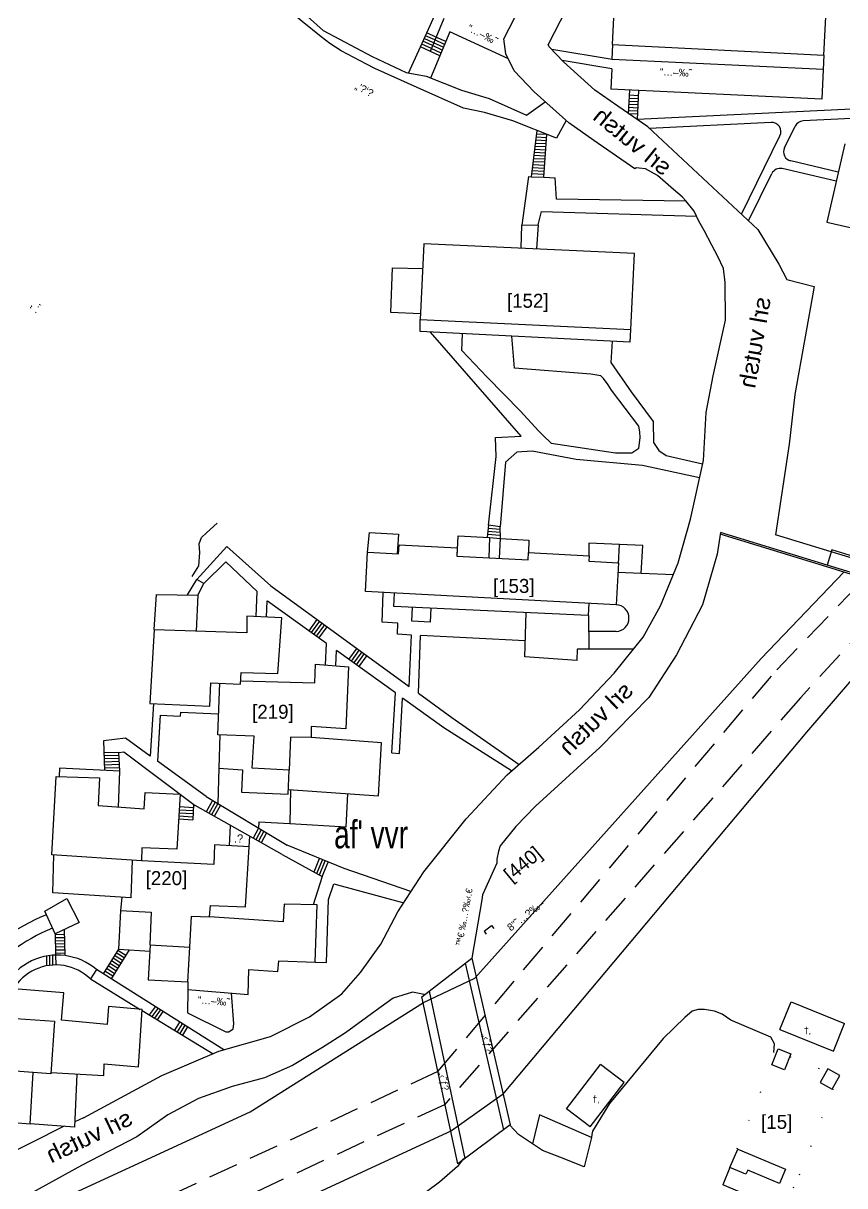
# Model space of a CAD drawing. Header units: millimetres. Extents: x 206768 to 208678, y 737854 to 739416.
# Drawn here: x 207332.8 to 207420.9, y 738369.9 to 738494.7 of the extents above; entities that cross this region are included whole.
import ezdxf
from ezdxf.enums import TextEntityAlignment as Align

# ---------------------------------------------------------------- set-up
doc = ezdxf.new("R2010")
doc.units = ezdxf.units.MM
doc.header["$LTSCALE"] = 0.5
doc.linetypes.add('DOT', pattern=[6.35, 0, -6.35])
doc.linetypes.add('HIDDEN', pattern=[9.524999999999999, 6.35, -3.175])
doc.layers.get('0').update_dxf_attribs({"color": 2})
for name, color, linetype in [('1BATIM', 6, 'Continuous'), ('1GADA', 14, 'Continuous'), ('1MADREGOT', 60, 'Continuous'), ('1nahal', 40, 'HIDDEN'), ('A-BETON', 213, 'DOT'), ('F-KIR-TOMECH', 140, 'Continuous'), ('F-MADREGOT', 61, 'Continuous'), ('H-HOUSE', 6, 'Continuous'), ('H-MIKLAT', 6, 'Continuous'), ('H-SCHACHA', 6, 'Continuous'), ('MISPAR', 1, 'Continuous'), ('R-GESHER', 1, 'Continuous'), ('TEXT', 7, 'Continuous'), ('TR_ANOT_L', 7, 'Continuous')]:
    doc.layers.add(name, color=color, linetype=linetype)
for name, color, linetype, lineweight in [('1COVER', 7, 'Continuous', 25), ('1KAV-ASFLT', 7, 'Continuous', 25), ('1PRAT', 12, 'Continuous', 25), ('A-NOTE', 82, 'Continuous', 9), ('R-E-SAFA', 7, 'Continuous', 25), ('R-MER', 7, 'Continuous', 25), ('rehovot', 7, 'Continuous', 40)]:
    doc.layers.add(name, color=color, linetype=linetype, lineweight=lineweight)
doc.styles.add('NR1', font='narkism$.shx')
doc.styles.add('REHOV-BIG', font='gil1.shx', dxfattribs={"height": 1.8})
doc.styles.add('TRHEBTXT', font='hebtxt')

# ---------------------------------------------------------------- blocks, each defined once
blk = doc.blocks.new('TR_LOT')
at = {"flags": 8}
blk.add_attdef('LOT', text='', height=3, dxfattribs=at).set_placement((0, 0), align=Align.MIDDLE_CENTER)
blk = doc.blocks.new('ANOT0')
at = {"style": 'TRHEBTXT', "flags": 8}
blk.add_attdef('TEXT', text='', height=1.6, dxfattribs=at).set_placement((0, -1.155555555555556), align=Align.TOP_CENTER)
blk = doc.blocks.new('ANOT200')
at = {"style": 'TRHEBTXT', "flags": 8}
blk.add_attdef('TEXT', text='', height=1.8, dxfattribs=at).set_placement((0, 0), align=Align.MIDDLE_CENTER)

msp = doc.modelspace()

# ---------------------------------------------------------------- linework, layer by layer
at = {"layer": '1BATIM'}
for p, q in [((207399.2581788781, 738438.6093515033), (207396.76, 738438.71)), ((207399.0989701142, 738435.6133320375), (207399.2581788781, 738438.6093515033)), ((207399.0989701142, 738435.6133320375), (207396.5962860862, 738435.7141620411))]:
    msp.add_line(p, q, dxfattribs=at)
at = {"layer": '1COVER'}
for p, q in [((207378.5451305872, 738493.7676242657), (207376.4802404654, 738488.7978467814)), ((207384.8282744206, 738490.8677117273), (207378.5451305872, 738493.7676242657)), ((207374.1082664942, 738489.3323932729), (207375.39, 738492.14)), ((207395.9689866024, 738490.7872895938), (207389.4826101371, 738491.8664251653)), ((207395.9211720079, 738489.7814995339), (207390.6035318374, 738490.6661929672)), ((207395.9211720079, 738489.7814995339), (207395.8170323288, 738487.5908994583)), ((207418.63, 738489.71), (207418.4780457263, 738486.5136098644)), ((207418.4780457263, 738486.5136098644), (207395.8170323288, 738487.5908994583)), ((207421.6778846236, 738485.445223615), (207398.6652940093, 738484.3277832017)), ((207421.6511546345, 738484.4427474309), (207416.4582599272, 738484.1905919693)), ((207413.0348439879, 738484.0243584762), (207399.9656906911, 738483.3897493484)), ((207414.4655370817, 738481.3023899493), (207415.6090490871, 738483.632352635)), ((207409.8567671794, 738474.1815073291), (207413.9810561065, 738482.5849515075)), ((207420.2426659766, 738478.703090265), (207415.1372270515, 738479.8876838209)), ((207410.6213636622, 738473.4696950741), (207413.1085893929, 738478.5375414246)), ((207420.0166339215, 738477.7289704008), (207414.2323223817, 738479.0710799186)), ((207379.82, 738459.54), (207379.9103605457, 738461.3413868533)), ((207419.4925601727, 738437.935429527), (207413.5114505992, 738439.7675587133)), ((207419.5511431944, 738438.1266572174), (207419.0531875094, 738436.5012218487)), ((207434.8494994233, 738433.4404757309), (207419.5511431944, 738438.1266572174)), ((207350.4107344667, 738433.2950093361), (207351.38, 738434.96)), ((207351.5193612032, 738433.2742976614), (207352.15, 738434.53)), ((207402.5483696528, 738435.474360052), (207399.0989701142, 738435.6133320375)), ((207357.7590858399, 738430.9772509119), (207357.8747479954, 738433.6803827604)), ((207359.35, 738434.28), (207374.1977858915, 738423.4746632781)), ((207371.270700045, 738430.3614915339), (207371.3980197087, 738433.5444831231)), ((207358.8580802638, 738430.9302269149), (207358.9331033994, 738432.6835871785)), ((207365.3146083103, 738428.0895125761), (207358.99, 738432.63)), ((207374.4779701259, 738430.4792691361), (207374.5379232582, 738431.9780974446)), ((207376.4758933842, 738430.3873665809), (207376.5358465165, 738431.8861948894)), ((207372.9685091575, 738430.2727329344), (207371.270700045, 738430.3614915339)), ((207372.9205439114, 738429.0736017824), (207372.9685091575, 738430.2727329344)), ((207376.4758933842, 738430.3873665809), (207374.4779701259, 738430.4792691361)), ((207374.4186107753, 738428.9952853709), (207372.9205439114, 738429.0736017824)), ((207374.1977858915, 738423.474663278), (207374.4186107753, 738428.995285371)), ((207375.1702767288, 738422.7669422055), (207375.4173220179, 738428.9430744299)), ((207386.6437597045, 738428.3561751837), (207375.4173220179, 738428.9430744299)), ((207396.4130390913, 738429.3675534688), (207393.4390631625, 738429.3700180027)), ((207365.216114923, 738425.7876307649), (207365.3146083103, 738428.0895125761)), ((207366.3151093468, 738425.7406067679), (207366.3828020347, 738427.3226476676)), ((207372.7063842232, 738422.7828969047), (207366.3828020347, 738427.3226476676)), ((207398.2607377454, 738427.4660216286), (207393.46, 738427.47)), ((207372.3401140391, 738416.3310793398), (207372.7063842233, 738422.7828969047)), ((207373.13882801, 738416.2857362857), (207373.4762941085, 738422.2301723752)), ((207377.92, 738419.04), (207373.4762941085, 738422.2301723752)), ((207375.1702767288, 738422.7669422055), (207378.78, 738420.14)), ((207346.7397192892, 738421.6232675648), (207346.3987898188, 738415.9908286066)), ((207347.4666424341, 738420.3917873047), (207347.1666562645, 738415.435765795)), ((207347.4666424341, 738420.3917873047), (207349.6151336134, 738420.3018504647)), ((207349.6393054246, 738420.7011889279), (207349.6151336134, 738420.3018504647)), ((207349.6393054246, 738420.7011889279), (207353.7397051376, 738420.5295442884)), ((207372.3401140391, 738416.3310793398), (207373.13882801, 738416.2857362857)), ((207353.7685782509, 738414.7157553068), (207353.6595613531, 738410.8953446562)), ((207352.39, 738411.66), (207361.09, 738406.42)), ((207360.55, 738405.43), (207351.22, 738410.68)), ((207354.8926839764, 738406.378060074), (207355.0232121397, 738408.5399288603)), ((207358.0600325196, 738408.9563077914), (207358.0312351244, 738408.2622905686)), ((207358.0600325196, 738408.9563077914), (207361.37, 738408.7600000001)), ((207357.0200790305, 738406.2706722284), (207357.0869757471, 738407.3786470878)), ((207365.3094277346, 738393.832944509), (207365.5188331332, 738400.611066622)), ((207364.11, 738393.87), (207365.3094277346, 738393.832944509)), ((207350.4135250614, 738390.914571457), (207350.3948838788, 738388.4230248512)), ((207355.37, 738387.27), (207355.1275996268, 738390.5424050394)), ((207350.3948838788, 738388.4230248511), (207354.5, 738386.4)), ((207355.28, 738386.71), (207355.37, 738387.27)), ((207354.5, 738386.4), (207354.84, 738386.41)), ((207354.84, 738386.41), (207355.28, 738386.71)), ((207339.23, 738377.16), (207338.290027665, 738376.7496364575)), ((207337.1607398705, 738376.2566235013), (207328.66, 738371.97)), ((207408.6152776925, 738371.8237363243), (207407.8370033036, 738369.9813767027))]:
    msp.add_line(p, q, dxfattribs=at)
for centre, radius, start, end in [((207413.0833446272, 738483.0255353247), 1, 333.8588630986645, 92.7799725534227), ((207416.5067605664, 738483.1917688178), 1, 92.77997255175711, 153.8588630986646), ((207415.363248561, 738480.8618061321), 1, 153.8588630986646, 256.9370461431369), ((207414.0063008722, 738478.0969576074), 1, 76.93704614313688, 153.8588630986646), ((207396.3344482262, 738430.8095115183), 1.444098175587224, 273.1196982969667, 86.78533970226604), ((207342.8578155272, 738380.1170497116), 20.33136667468674, 111.9806881702937, 172.3624684768086), ((207342.8361716834, 738380.1328982008), 18.70862883209623, 111.7174495782153, 172.2484555254196), ((207336.4259802506, 738388.161966017), 6.46999538724601, 49.4756105343149, 181.5042517478648), ((207336.2713062079, 738388.2576669701), 5.318673967422339, 45.78948197092731, 183.6708221707214)]:
    msp.add_arc(centre, radius, start, end, dxfattribs=at)
at = {"layer": '1GADA'}
for points in [[(207330.9138977012, 738365.7058988977), (207357.1355772717, 738377.8021795058), (207375.7380884102, 738389.5360782328), (207381.2387263584, 738392.1657516275), (207411.9543984286, 738426.4650070118), (207420.8494753772, 738435.7418114402)], [(207429.3547938912, 738433.136468385), (207416.8210462397, 738418.56953115), (207384.1571974728, 738379.6461539362), (207378.7231708328, 738375.7825992934), (207335.5061489607, 738355.7510586511), (207344.3223084905, 738359.8180269501)]]:
    msp.add_lwpolyline(points, dxfattribs=at)
at = {"layer": '1KAV-ASFLT'}
for p, q in [((207384.36, 738493.01), (207387.3754413224, 738498.885326266)), ((207414.71, 738467.18), (207417.65, 738466.4)), ((207417.65, 738466.4), (207415.57, 738454.81)), ((207415.57, 738454.81), (207414.96, 738449.5)), ((207414.96, 738449.5), (207413.5114505992, 738439.7675587134)), ((207418.9946102409, 738436.3099923959), (207407.5793571513, 738439.8067045192)), ((207419.0531875094, 738436.5012218487), (207407.6101458419, 738440.0064461492)), ((207434.7909221548, 738433.2492462782), (207419.4925601727, 738437.935429527)), ((207434.2929607167, 738431.6238126716), (207418.9946044877, 738436.3099941582)), ((207434.3515437384, 738431.8150403621), (207419.0531875094, 738436.5012218487)), ((207404.55, 738388.6), (207403.78, 738387.95)), ((207405.2, 738388.78), (207404.55, 738388.6)), ((207405.89, 738388.79), (207405.2, 738388.78)), ((207406.96, 738388.62), (207405.89, 738388.79)), ((207407.77, 738388.29), (207406.96, 738388.62)), ((207408.7, 738387.64), (207407.77, 738388.29)), ((207403.78, 738387.95), (207401.45, 738385.68)), ((207413.01, 738385.81), (207408.7, 738387.64)), ((207413.38, 738385.12), (207413.01, 738385.81)), ((207401.45, 738385.68), (207395.68, 738378.69)), ((207413.34, 738384.19), (207413.38, 738385.12)), ((207395.68, 738378.69), (207393.86, 738375.73)), ((207385.91, 738375.38), (207385, 738376.39)), ((207388.48, 738373.67), (207385.91, 738375.38)), ((207393.76, 738375.04), (207392.97, 738371.89)), ((207393.79, 738375.37), (207393.76, 738375.04)), ((207393.86, 738375.73), (207393.79, 738375.37)), ((207390.34, 738372.94), (207388.48, 738373.67)), ((207392.97, 738371.89), (207390.34, 738372.94)), ((207413.9066570613, 738367.4173517353), (207407.8370033036, 738369.9813767027))]:
    msp.add_line(p, q, dxfattribs=at)
for points in [[(207393.923732996, 738506.4865943284), (207392.81, 738503.26), (207391.6873225079, 738497.4314326866), (207389.097713616, 738492.3858040324)], [(207339.23, 738377.16), (207347.63, 738381.72), (207353.75, 738384.31), (207359.31, 738385.9), (207363.48, 738388.01), (207366.97, 738390.49), (207368.97, 738392.75), (207371.14, 738395.81), (207372.98, 738399.27), (207375.76, 738403.59), (207380.29, 738409.28), (207384.72, 738414), (207388.09, 738416.95), (207392.45, 738420.96), (207396.18, 738424.9), (207399.31, 738428.76), (207401.17, 738432.13), (207403.07, 738436.74), (207404.39, 738441.43), (207405.76, 738447.73), (207406.05, 738452.9), (207406.81, 738456.84), (207408.15, 738462.79), (207408.11, 738466.83), (207407.93, 738468.33), (207407.3, 738469.62), (207406.67, 738470.86), (207405.83, 738472.41), (207405.29, 738473.42), (207404.76, 738474.5), (207403.87, 738475.61), (207403.47, 738476.05), (207402.56, 738476.83), (207400.83, 738478.33), (207399.56, 738479.05), (207398.87, 738479.11), (207398.55, 738479.15), (207398.39, 738479.05), (207394, 738482.08), (207391.32, 738483.98), (207387.59, 738487.3), (207385.47, 738489.57), (207384.57, 738491.39), (207384.36, 738493.01)], [(207399.7974998914, 738483.5463290281), (207396.5794902722, 738485.7674153937), (207394.1258071625, 738487.5069668521), (207390.7370194698, 738490.5232604553), (207389.2104332843, 738492.1578598144), (207389.097713616, 738492.3858040324)], [(207399.7974998914, 738483.5463290281), (207411.62, 738472.54), (207413.86, 738468.82), (207414.71, 738467.18)], [(207407.6101458418, 738440.0064461492), (207407.25, 738437.67), (207405.66, 738432.24), (207402.86, 738426.88), (207399.92, 738422.28), (207394.65, 738416.91), (207387.76, 738410.63)], [(207387.74, 738410.61), (207385.64, 738408.45), (207383.95, 738406.37), (207383.79, 738405.78), (207383.59, 738404.92), (207383.6, 738404.52), (207382.06, 738401.11), (207381.99, 738400.56), (207380.91, 738394.29)], [(207380.03, 738372.81), (207379.38, 738371.95), (207377.45, 738370.26), (207374.5, 738368.09), (207372.25, 738366.92), (207368.37, 738365.63), (207363.55, 738364.6), (207350.19, 738360.53), (207344, 738358.56), (207338.85, 738356.35), (207334.49, 738353.7), (207329.68, 738348.5), (207328.15, 738346.47), (207327.45, 738345.16), (207326.39, 738341.85), (207325.38, 738337), (207324.6, 738325.83), (207324.22, 738323.24), (207328.93, 738321.98), (207337.31, 738319.41)]]:
    msp.add_lwpolyline(points, dxfattribs=at)
at = {"layer": '1MADREGOT'}
for p, q in [((207376.9368472768, 738492.8798800108), (207375.9431567943, 738493.3385063874)), ((207377.063559096, 738493.1848500136), (207376.0814459929, 738493.6381329843)), ((207378.103559096, 738492.7048500136), (207377.063559096, 738493.1848500136)), ((207377.47, 738491.1800000002), (207375.39, 738492.14)), ((207376.5682891986, 738491.9596265969), (207375.5282891986, 738492.4396265969)), ((207376.6834236384, 738492.2699400054), (207375.6665783972, 738492.7392531937)), ((207376.8101354576, 738492.5749100081), (207375.8048675957, 738493.0388797906)), ((207377.6082891985, 738491.4796265969), (207376.5567118192, 738491.9649700028)), ((207377.7234236384, 738491.7899400054), (207376.6834236384, 738492.2699400055)), ((207377.8501354576, 738492.0949100081), (207376.8101354576, 738492.5749100082)), ((207377.9768472767, 738492.3998800109), (207376.9368472768, 738492.8798800108)), ((207397.8147761635, 738487.4959280371), (207397.6959700052, 738484.9968154869)), ((207397.7899917119, 738486.9745818834), (207398.7888636293, 738486.9270961729)), ((207398.8136480808, 738487.4484423266), (207398.6652940093, 738484.3277832017)), ((207397.7273105741, 738485.6560709524), (207398.7261824915, 738485.608585242)), ((207397.7429808586, 738485.9856986852), (207398.7418527759, 738485.9382129747)), ((207397.758651143, 738486.3153264179), (207398.7575230604, 738486.2678407074)), ((207397.7743214275, 738486.6449541507), (207398.7731933448, 738486.5974684402)), ((207397.6959700052, 738484.9968154869), (207398.6948419226, 738484.9493297765)), ((207397.7116402897, 738485.3264432197), (207398.710512207, 738485.2789575092)), ((207387.7636879081, 738482.1425127605), (207388.9098889316, 738482.0919450683)), ((207387.8039952338, 738482.4710554905), (207388.9323796759, 738482.4212738242)), ((207387.8445824163, 738482.8018793173), (207388.955026575, 738482.752889134)), ((207387.6024586054, 738480.8283418404), (207388.8199259544, 738480.7746300456)), ((207387.6427659311, 738481.1568845705), (207388.8424166987, 738481.1039588015)), ((207387.6830732568, 738481.4854273006), (207388.864907443, 738481.433287557)), ((207387.7233805825, 738481.8139700305), (207388.8873981873, 738481.7626163128)), ((207387.4412293027, 738479.5141709201), (207388.7299629772, 738479.4573150228)), ((207387.4815366284, 738479.8427136503), (207388.7524537215, 738479.7866437784)), ((207387.521843954, 738480.1712563803), (207388.7749444658, 738480.1159725342)), ((207387.5621512797, 738480.4997991105), (207388.7974352101, 738480.44530129)), ((207387.3203073257, 738478.52854273), (207388.6624907443, 738478.469328756)), ((207387.3606146513, 738478.8570854601), (207388.6849814886, 738478.7986575115)), ((207387.400921977, 738479.18562819), (207388.7074722329, 738479.127986267)), ((207382.6087811029, 738439.8246178998), (207383.9619003952, 738439.7020837982)), ((207382.6428463887, 738440.152883382), (207383.9538007903, 738440.0341675965)), ((207382.6769116746, 738440.4811488645), (207383.9457011854, 738440.3662513947)), ((207363.4349748932, 738429.4494107935), (207364.3188539864, 738430.6639631825)), ((207363.7017984045, 738429.2552324893), (207364.5856774977, 738430.4697848783)), ((207363.9686219158, 738429.0610541851), (207364.852501009, 738430.2756065741)), ((207364.2354454271, 738428.866875881), (207365.1193245203, 738430.08142827)), ((207364.5022689384, 738428.6726975768), (207365.3861480316, 738429.8872499658)), ((207367.7182334434, 738426.3744248612), (207368.6021125365, 738427.5889772502)), ((207367.9850569547, 738426.180246557), (207368.8689360478, 738427.394798946)), ((207368.251880466, 738425.9860682528), (207369.1357595591, 738427.2006206418)), ((207368.5187039773, 738425.7918899487), (207369.4025830704, 738427.0064423376)), ((207368.7855274886, 738425.5977116445), (207369.6694065818, 738426.8122640335)), ((207343.04, 738416.4), (207341.4285504407, 738416.3521351616)), ((207343.0497976591, 738416.0701454778), (207341.4383480998, 738416.0222806394)), ((207343.0595953181, 738415.7402909555), (207341.4481457589, 738415.6924261171)), ((207343.0693929772, 738415.4104364333), (207341.4579434179, 738415.3625715949)), ((207343.0791906363, 738415.080581911), (207341.467741077, 738415.0327170726)), ((207343.0889882953, 738414.7507273888), (207341.477538736, 738414.7028625504)), ((207351.050064876, 738410.8082278089), (207350.9508802388, 738409.1618934202)), ((207353.0843708981, 738411.2190048802), (207352.4056554352, 738410.0128305432)), ((207353.3719661256, 738411.0571747682), (207352.6932506627, 738409.8510004312)), ((207353.6595613531, 738410.8953446562), (207352.9808458902, 738409.6891703192)), ((207353.9471565806, 738410.7335145442), (207353.2684411176, 738409.5273402072)), ((207349.4734401262, 738409.5815012295), (207350.9707253519, 738409.4912961698)), ((207349.4932852394, 738409.9109039792), (207350.9905704651, 738409.8206989195)), ((207349.5131303525, 738410.2403067289), (207351.0104155782, 738410.1501016691)), ((207349.5329754656, 738410.5697094785), (207351.0302606913, 738410.4795044188)), ((207349.4535950131, 738409.2520984799), (207350.9508802388, 738409.1618934202)), ((207358.0312351244, 738408.2622905686), (207357.4265028213, 738407.1875948756)), ((207358.3140442868, 738408.0919549352), (207357.7140980487, 738407.0257647636)), ((207358.5968534492, 738407.921619302), (207358.0016932762, 738406.8639346516)), ((207358.8796626116, 738407.7512836684), (207358.2892885037, 738406.7021045396)), ((207363.9853059687, 738403.5569213396), (207364.573546533, 738405.0003550138)), ((207364.2768706458, 738403.3979475598), (207364.8791440648, 738404.8758152667)), ((207364.5684353229, 738403.23897378), (207365.1847415965, 738404.7512755197)), ((207364.86, 738403.08), (207365.4903391283, 738404.6267357727)), ((207337.1675006366, 738397.3895676039), (207337.2463280226, 738394.5797436576)), ((207336.18, 738396.93), (207336.2445410391, 738394.629416838)), ((207337.1832827657, 738396.8270092517), (207336.183676053, 738396.7989660768)), ((207337.1925370134, 738396.4971390362), (207336.1929303005, 738396.4690958615)), ((207337.2017912612, 738396.167268821), (207336.2021845484, 738396.1392256463)), ((207337.2110455089, 738395.837398606), (207336.211438796, 738395.809355431)), ((207335.2549704643, 738394.5251080389), (207335.2593639619, 738393.4791864485)), ((207335.5847552282, 738394.5770405116), (207335.5891432896, 738393.5324130801)), ((207335.9146124595, 738394.6117213063), (207335.9190107424, 738393.5646605331)), ((207337.2202997566, 738395.5075283906), (207336.2206930437, 738395.479485216)), ((207337.2295540043, 738395.1776581755), (207336.2299472915, 738395.1496150007)), ((207337.238808252, 738394.8477879604), (207336.2392015391, 738394.8197447854)), ((207336.2445410391, 738394.629416838), (207336.2489647862, 738393.5762940141)), ((207342.9979649568, 738395.2524226393), (207341.3424753865, 738392.6301935455)), ((207344.1416392053, 738395.190743248), (207342.1880596547, 738392.0963515787)), ((207343.4212345977, 738394.0496512379), (207342.5756503296, 738394.5834932047)), ((207343.5974024467, 738394.3286940464), (207342.7518181785, 738394.8625360132)), ((207343.7735702958, 738394.607736855), (207342.9279860277, 738395.1415788217)), ((207342.7165632017, 738392.9334800042), (207341.8709789336, 738393.4673219708)), ((207342.8927310507, 738393.2125228124), (207342.0471467826, 738393.7463647794)), ((207343.0688988997, 738393.491565621), (207342.2233146316, 738394.0254075879)), ((207343.2450667488, 738393.7706084296), (207342.3994824806, 738394.3044503962)), ((207342.3642275037, 738392.3753943872), (207341.5186432356, 738392.9092363539)), ((207342.5403953527, 738392.6544371956), (207341.6948110847, 738393.1882791625)), ((207346.31, 738388.21), (207346.95, 738389.09)), ((207346.5926794523, 738388.0376235882), (207347.2296453755, 738388.9134517327)), ((207346.8753589046, 738387.8652471767), (207347.509290751, 738388.7369034655)), ((207347.1580383568, 738387.692870765), (207347.7889361266, 738388.5603551985)), ((207349.5384115629, 738387.4376585326), (207349.0066378382, 738386.5656047303)), ((207349.8201594753, 738387.265850169), (207349.2883857507, 738386.3937963666)), ((207350.1019073878, 738387.0940418054), (207349.5701336631, 738386.221988003)), ((207350.3836553003, 738386.9222334417), (207349.8518815756, 738386.0501796394))]:
    msp.add_line(p, q, dxfattribs=at)
at = {"layer": '1nahal'}
for p, q in [((207413.6472093502, 738425.2679309142), (207423.045190613, 738435.0692215271)), ((207426.8479766028, 738433.9043548553), (207416.1751634521, 738422.2556314506)), ((207377.2578180034, 738382.1249364876), (207413.6472093502, 738425.2679309142)), ((207416.1751634521, 738422.2556314506), (207377.963855848, 738378.5734845928)), ((207377.2578180034, 738382.1249364876), (207332.827151279, 738361.530858791)), ((207377.963855848, 738378.5734845928), (207334.307032331, 738358.3380912982))]:
    msp.add_line(p, q, dxfattribs=at)
at = {"layer": '1PRAT'}
for p, q in [((207382.2206677066, 738397.1925742901), (207383.0129612621, 738397.802714374)), ((207382.2206677066, 738397.1925742901), (207382.4647237402, 738396.875656868)), ((207383.0129612621, 738397.802714374), (207383.2570172957, 738397.4857969518)), ((207380.2123815544, 738393.752768599), (207384.3089681802, 738375.8776625657)), ((207380.1938297732, 738372.8114810075), (207376.3501853903, 738390.7785165996)), ((207413.9759859022, 738386.6512347134), (207415.171706732, 738389.6194415288)), ((207415.171706732, 738389.6194415288), (207420.9225852925, 738387.3026774521)), ((207419.726864463, 738384.3344706374), (207420.9225852925, 738387.3026774521)), ((207413.9759859022, 738386.6512347134), (207419.726864463, 738384.3344706374)), ((207391.0762377052, 738378.1294678961), (207394.7110204983, 738382.9031828068)), ((207397.2570017838, 738380.9646319839), (207394.7110204983, 738382.9031828068)), ((207393.6222189909, 738376.1909170732), (207397.2570017838, 738380.9646319839)), ((207388.18374264, 738377.4705150195), (207387.4092707167, 738374.3824307683)), ((207393.76, 738375.04), (207388.18374264, 738377.4705150195)), ((207393.6222189909, 738376.1909170732), (207391.0762377052, 738378.1294678961))]:
    msp.add_line(p, q, dxfattribs=at)
at = {"layer": 'A-BETON'}
for points in [[(207415.0564758361, 738383.7278975174), (207418.96, 738382.16)], [(207409.39, 738373.84), (207413.11, 738382.83)], [(207419.68, 738380.25), (207415.51, 738369.66), (207413.9426596993, 738370.1780192519)]]:
    msp.add_lwpolyline(points, dxfattribs=at)
at = {"layer": 'F-KIR-TOMECH'}
msp.add_lwpolyline([(207350.88, 738435.29), (207351.61, 738436.43), (207351.72, 738437.84), (207351.65, 738438.78), (207351.88, 738439.48), (207352.43, 738439.98), (207353.58, 738441.02)], dxfattribs=at)
at = {"layer": 'F-MADREGOT'}
for p, q in [((207375.39, 738492.14), (207376.9473667086, 738495.5513746949)), ((207377.8898763036, 738495.1736302446), (207376.43, 738491.66)), ((207387.8909042113, 738483.1794456466), (207387.28, 738478.2)), ((207388.64, 738478.14), (207388.955026575, 738482.752889134)), ((207387.28, 738478.2), (207388.64, 738478.14)), ((207382.71, 738440.8), (207382.5737925048, 738439.4874550456)), ((207383.94, 738440.6), (207382.71, 738440.8)), ((207382.8213005441, 738439.4740225031), (207383.97, 738439.37)), ((207383.97, 738439.37), (207383.94, 738440.6)), ((207340.63, 738393.08), (207339.98, 738392.07)), ((207339.98, 738392.07), (207345.3315797385, 738388.8066354201)), ((207354.2808643261, 738384.4618119206), (207340.63, 738393.08))]:
    msp.add_line(p, q, dxfattribs=at)
for points in [[(207386.2163421105, 738470.5210055024), (207386.27, 738473), (207388.04, 738473.05), (207387.8554125366, 738470.4440593407)], [(207357.8747479954, 738433.6803827604), (207354.52, 738436.84), (207352.15, 738434.53), (207351.38, 738434.96), (207354.61, 738438.51), (207359.35, 738434.28)], [(207358.99, 738432.63), (207358.9331033995, 738432.6835871786)], [(207346.3987898187, 738415.9908286069), (207343.73, 738417.92), (207341.39, 738417.65), (207341.4846134454, 738414.4646806722)], [(207343.15, 738414.38), (207343.04, 738416.4), (207343.56, 738416.46), (207351.22, 738410.68)], [(207352.39, 738411.66), (207347.1666562645, 738415.4357657951)], [(207345.51422619, 738388.695258595), (207353.1334716962, 738384.0490836101)]]:
    msp.add_lwpolyline(points, dxfattribs=at)
at = {"layer": 'H-HOUSE'}
for p, q in [((207396.3851526834, 738500.4471828659), (207395.9746069899, 738492.4081111939)), ((207418.6949391972, 738491.2480390292), (207419.1053242321, 738499.2871213197)), ((207395.9689866024, 738490.7872895938), (207396.03, 738492.41)), ((207395.9746069899, 738492.4081111939), (207418.6949391972, 738491.2480390292)), ((207418.63, 738489.71), (207395.9689866024, 738490.7872895938)), ((207418.6949391972, 738491.2480390292), (207418.63, 738489.71)), ((207420.9433653473, 738481.7228618446), (207418.9960713153, 738473.3306990698)), ((207418.9960713153, 738473.3306990698), (207425.3465393381, 738471.8570927926)), ((207375.765712813, 738471.0116102977), (207375.3831383208, 738462.8639222996)), ((207398.3517905337, 738469.9513068728), (207375.765712813, 738471.0116102977)), ((207397.9693790448, 738461.803612275), (207398.3517905337, 738469.9513068728)), ((207375.3516774091, 738461.5700579437), (207375.3831383208, 738462.8639222996)), ((207375.3831383208, 738462.8639222996), (207397.9693790448, 738461.803612275)), ((207397.88, 738460.44), (207375.3516774091, 738461.5700579437)), ((207397.95, 738461.78), (207397.88, 738460.44)), ((207369.7287233358, 738437.8740379461), (207369.9109077082, 738440.0171877805)), ((207369.9109077082, 738440.0171877805), (207373.0452025457, 738439.8355808561)), ((207373.0452025457, 738439.8355808561), (207372.9095194821, 738437.7076235412)), ((207379.3446835097, 738437.4763218095), (207379.4328696045, 738439.6579164997)), ((207379.4328696045, 738439.6579164997), (207382.8213005441, 738439.4740225031)), ((207382.8213005441, 738439.4740225031), (207382.725579152, 738437.2995741102)), ((207373.0572403334, 738437.6998950116), (207373.1078252538, 738438.6669456974)), ((207373.1078252538, 738438.6669456974), (207379.3535782064, 738438.3403026827)), ((207379.3535782064, 738438.3403026827), (207379.3085009417, 738437.4782133751)), ((207383.8843315148, 738437.2389964301), (207383.97, 738439.37)), ((207383.97, 738439.37), (207387.0376698381, 738439.1828562113)), ((207387.0376698381, 738439.1828562113), (207387.0039217357, 738437.8454184427)), ((207393.4845730615, 738438.8419628469), (207393.471978458, 738437.5074087217)), ((207396.76, 738438.71), (207393.4845730615, 738438.8419628469)), ((207396.65, 738436.64), (207396.76, 738438.71)), ((207369.4874459384, 738433.6590869054), (207369.7080645737, 738437.875118781)), ((207369.7080645737, 738437.875118781), (207373.0572403334, 738437.6998950116)), ((207379.3085009417, 738437.4782133751), (207386.9426704982, 738437.0791114657)), ((207386.9426704982, 738437.0791114657), (207386.9827818335, 738437.8465231785)), ((207386.9827818335, 738437.8465231785), (207393.4929059536, 738437.5063150862)), ((207393.4929059536, 738437.5063150862), (207393.4626721164, 738436.9276580501)), ((207393.4626721164, 738436.9276580501), (207396.6509661743, 738436.7611071267)), ((207396.6509661743, 738436.7611071267), (207396.415428883, 738432.2513373314)), ((207396.415428883, 738432.2513373314), (207369.4874459384, 738433.6590869054)), ((207372.54, 738432.07), (207372.5970608591, 738433.4965214771)), ((207393.41, 738431.11), (207372.54, 738432.07)), ((207393.4718591755, 738432.4052221957), (207393.41, 738431.11)), ((207356.76, 738431.02), (207356.7686379594, 738429.2352498128)), ((207360.5181155412, 738430.8591969877), (207356.76, 738431.02)), ((207360.1, 738424.85), (207360.5181155412, 738430.8591969877)), ((207346.82, 738429.57), (207346.34, 738421.64)), ((207356.7686379594, 738429.2352498128), (207346.82, 738429.57)), ((207364.0530201248, 738423.8523338491), (207364.12, 738425.88)), ((207364.12, 738425.88), (207367.68, 738425.58)), ((207356.1, 738423.72), (207356.1437193752, 738424.9880010773)), ((207356.1437193752, 738424.9880010773), (207360.1, 738424.85)), ((207367.68, 738425.5799999997), (207367.5386881231, 738422.2296947167)), ((207352.79, 738421.37), (207352.89, 738423.86)), ((207352.89, 738423.86), (207356.1, 738423.72)), ((207353.6437600808, 738418.2685568447), (207353.8792023413, 738423.8168572186)), ((207356.112863379, 738424.0930789476), (207364.0530201248, 738423.8523338491)), ((207367.5386881231, 738422.2296947167), (207367.4, 738418.94)), ((207367.5386881231, 738422.2296947167), (207367.5386881231, 738422.2296947167)), ((207346.34, 738421.64), (207352.79, 738421.37)), ((207357.5591711293, 738418.1253829487), (207353.6437600808, 738418.2685568447)), ((207363.6710278102, 738419.1753264974), (207363.65, 738417.99)), ((207367.4, 738418.94), (207363.6710278102, 738419.1753264974)), ((207357.32, 738414.7), (207357.5591711293, 738418.1253829487)), ((207361.46, 738418.02), (207361.29, 738414.5)), ((207363.65, 738417.99), (207361.46, 738418.02)), ((207371.2, 738417.42), (207363.65, 738417.99)), ((207370.8776030085, 738411.741004923), (207371.2, 738417.42)), ((207336.66, 738414.71), (207336.605632705, 738413.7910800477)), ((207343.15, 738414.38), (207336.66, 738414.71)), ((207361.29, 738414.5), (207357.32, 738414.7)), ((207335.82, 738405.4), (207336.31, 738413.8)), ((207336.31, 738413.8), (207340.95, 738413.66)), ((207340.95, 738413.66), (207340.81, 738410.68)), ((207342.9718204676, 738410.5315113215), (207343.15, 738414.38)), ((207345.76, 738410.34), (207345.86, 738412.08)), ((207345.86, 738412.08), (207349.6135586523, 738411.9072842802)), ((207361.2177857851, 738412.4218353704), (207370.8776030085, 738411.741004923)), ((207349.6135586523, 738411.9072842802), (207349.2586305155, 738406.0159445144)), ((207340.81, 738410.68), (207345.76, 738410.34)), ((207345.5027346052, 738406.1343100258), (207345.46, 738404.77)), ((207349.2586305155, 738406.0159445144), (207345.5027346052, 738406.1343100258)), ((207353.298018431, 738406.4585564997), (207353.2344729083, 738404.3587779945)), ((207357.0200790305, 738406.2706722284), (207353.298018431, 738406.4585564997)), ((207356.63, 738399.81), (207357.0200790305, 738406.2706722284)), ((207345.46, 738404.77), (207335.82, 738405.4)), ((207353.2344729083, 738404.3587779945), (207345.46, 738404.77)), ((207343.3492034707, 738400.8313593788), (207343.2, 738399.41)), ((207352.77, 738398.74), (207352.88, 738399.96)), ((207352.88, 738399.96), (207356.63, 738399.81)), ((207360.76, 738400.11), (207360.6589931019, 738398.2187966147)), ((207364.3, 738400.02), (207360.76, 738400.11)), ((207364.11, 738393.87), (207364.3, 738400.02)), ((207343.2, 738399.41), (207346.4892031958, 738399.2255648869)), ((207346.4892031958, 738399.2255648869), (207346.3592829295, 738395.7464727812)), ((207350.6545287573, 738395.468614926), (207350.84, 738398.83)), ((207350.84, 738398.83), (207352.77, 738398.74)), ((207360.6589931019, 738398.2187966147), (207352.77, 738398.74)), ((207346.3592829295, 738395.7464727812), (207350.6545287573, 738395.468614926)), ((207346.4001954526, 738395.7430740669), (207346.1781042365, 738391.9702575746)), ((207350.42, 738391.78), (207350.6545287573, 738395.468614926)), ((207360.0807329161, 738392.8650425959), (207360.2024708313, 738394.0209672078)), ((207360.2024708313, 738394.0209672078), (207364.11, 738393.87)), ((207356.89, 738390.4), (207356.9764059011, 738393.0779771162)), ((207356.9764059011, 738393.0779771162), (207360.0807329161, 738392.8650425959)), ((207337.11, 738390.59), (207332.2180362664, 738390.9682624236)), ((207346.1781042365, 738391.9702575746), (207350.42, 738391.78)), ((207336.8692007975, 738387.6384303138), (207337.11, 738390.59)), ((207341.9097597537, 738389.1087441882), (207341.7583319808, 738387.18436185)), ((207345.52, 738388.79), (207341.9097597537, 738389.1087441882)), ((207345.1458660435, 738382.650903531), (207345.52, 738388.79)), ((207331.96077473, 738387.8427699019), (207336.1362142661, 738387.5314905625)), ((207336.1362142661, 738387.5314905625), (207335.7141294211, 738381.8713062876)), ((207341.7583319808, 738387.18436185), (207336.8692007975, 738387.6384303138)), ((207335.7141294211, 738381.8713062876), (207329.0164679364, 738382.3708868644)), ((207335.7260107228, 738382.03063529), (207341.4, 738381.72)), ((207341.4, 738381.72), (207341.4400140982, 738382.9512251661)), ((207341.4400140982, 738382.9512251661), (207345.1458660435, 738382.650903531)), ((207333.52, 738376.53), (207333.8228935986, 738382.0123741344)), ((207329.7108105557, 738376.8313876416), (207333.52, 738376.53))]:
    msp.add_line(p, q, dxfattribs=at)
msp.add_lwpolyline([(207350.42, 738391.78), (207350.4135904056, 738390.9233052478), (207356.89, 738390.4)], dxfattribs=at)
at = {"layer": 'H-MIKLAT'}
for p, q in [((207413.0954595471, 738382.8597273519), (207413.7851970186, 738384.5719024789)), ((207413.7851970186, 738384.5719024789), (207415.1545521635, 738384.0202523659)), ((207415.1545521635, 738384.0202523659), (207414.4647802049, 738382.3080904293)), ((207414.4647802049, 738382.3080904293), (207413.0954595471, 738382.8597273519)), ((207408.6152776925, 738371.8237363243), (207409.4531976155, 738373.807346374)), ((207409.4531976155, 738373.807346374), (207414.5638402627, 738371.6483775635)), ((207410.3330257622, 738371.0981020272), (207408.6152776925, 738371.8237363243)), ((207410.5208872317, 738371.5428021685), (207410.3330257622, 738371.0981020272)), ((207413.9137050062, 738370.1094823786), (207410.5208872317, 738371.5428021685)), ((207414.5638402627, 738371.6483775635), (207413.9137050062, 738370.1094823786))]:
    msp.add_line(p, q, dxfattribs=at)
msp.add_lwpolyline([(207419.1334881744, 738382.4312466222), (207418.3102917395, 738380.961218506), (207419.5915335751, 738380.2437567385), (207420.4147017088, 738381.713803282), (207419.1334881744, 738382.4312466222)], dxfattribs=at)
at = {"layer": 'H-SCHACHA'}
for p, q in [((207372.2033479346, 738463.6258104326), (207372.39, 738468.4)), ((207372.39, 738468.4), (207375.6400326107, 738468.3349993477)), ((207375.4117221155, 738463.4726713035), (207372.2033479346, 738463.6258104326)), ((207386.59, 738426.64), (207386.7396356501, 738431.4168303679)), ((207393.42, 738431.1), (207393.46, 738427.47)), ((207392.2140109314, 738427.4710325511), (207392.18, 738426.27)), ((207393.46, 738427.47), (207392.2140109314, 738427.4710325511)), ((207392.18, 738426.27), (207386.59, 738426.64)), ((207353.87, 738418.27), (207353.7685782509, 738414.7157553068)), ((207353.7685782509, 738414.7157553068), (207356.29, 738414.54)), ((207356.29, 738414.54), (207356.19, 738412.13)), ((207361.2, 738411.91), (207361.29, 738414.5)), ((207356.19, 738412.13), (207361.2, 738411.91)), ((207361.4631512293, 738412.4045418481), (207361.37, 738408.7600000001)), ((207367.44, 738408.4), (207367.62, 738411.93)), ((207361.37, 738408.7599999999), (207367.44, 738408.4))]:
    msp.add_line(p, q, dxfattribs=at)
for points in [[(207346.8, 738429.59), (207347.0616421069, 738433.3575780161), (207351.5193612032, 738433.2742976614), (207351.3399006487, 738429.4179151021)], [(207344.4644664572, 738404.8350608022), (207344.32, 738400.79), (207335.9435909875, 738401.3234627724), (207336.0592372639, 738405.3843651997)], [(207335.07, 738399.36), (207337.43, 738400.71), (207338.78, 738398.14), (207336.18, 738396.93), (207335.07, 738399.36)], [(207343.21, 738399.4), (207342.9979649568, 738395.2524226393), (207346.3847721235, 738395.0697690512)], [(207338.5078692607, 738381.8507763667), (207338.2654314897, 738376.1736742278), (207333.52, 738376.53)]]:
    msp.add_lwpolyline(points, dxfattribs=at)
at = {"layer": 'R-E-SAFA'}
msp.add_lwpolyline([(207375.8, 738390.41), (207374.55, 738390.64), (207372.46, 738390.01), (207370.52, 738388.63), (207367.36, 738386.29), (207364.89, 738384.72), (207361.66, 738382.79), (207358.65, 738381.47), (207355.2, 738380.51), (207351.58, 738379.23), (207348.3, 738377.48), (207344.94, 738375.13), (207339.02, 738372.03), (207333.43, 738368.98), (207329.72, 738367.11)], dxfattribs=at)
at = {"layer": 'R-GESHER'}
for p, q in [((207375.56, 738390.17), (207380.91, 738394.29)), ((207380.91, 738394.29), (207385.01, 738376.4)), ((207379.4, 738372.22), (207375.56, 738390.17)), ((207385.01, 738376.4), (207379.4, 738372.22))]:
    msp.add_line(p, q, dxfattribs=at)
at = {"layer": 'R-MER'}
for p, q in [((207386.9822896344, 738478.2131342808), (207386.27, 738473)), ((207386.9822896344, 738478.2131342808), (207387.28, 738478.2)), ((207388.64, 738478.14), (207389.8719082719, 738478.0856511057)), ((207390, 738475.78), (207389.8719082719, 738478.0856511057)), ((207403.8953421703, 738475.5783934729), (207390, 738475.78)), ((207388.04, 738473.05), (207388.37, 738474.47)), ((207388.37, 738474.47), (207405.0177891157, 738473.9746938774)), ((207386.2, 738450.33), (207376.4804530444, 738461.5134366899)), ((207383.45, 738450.19), (207386.2, 738450.33)), ((207383.54, 738448.15), (207383.45, 738450.19)), ((207382.71, 738440.8), (207383.54, 738448.15))]:
    msp.add_line(p, q, dxfattribs=at)
for points in [[(207391.0197499331, 738484.2472467084), (207390.01, 738482.33), (207385.32, 738484.21), (207382.28, 738485.11), (207380.01, 738485.57), (207375.05, 738487.79), (207370.51, 738489.83), (207369.61, 738490.3), (207366.87, 738491.7), (207365.66, 738492.49), (207364.73, 738493.23), (207362.69, 738494.87), (207361.21, 738496.1), (207358.8436700213, 738498.423821057)], [(207359.9007949326, 738498.7139641249), (207361.58, 738496.89), (207364.96, 738493.91), (207370.23, 738491.1), (207373.85, 738489.38), (207376.02, 738488.98), (207379.81, 738487.48), (207382.77, 738486.58), (207386.77, 738484.8), (207388.7816284492, 738486.2393548387)], [(207379.82, 738459.54), (207382.57, 738456.69), (207386.14, 738453.02), (207388.06, 738450.92), (207388.57, 738450.4), (207389.43, 738449.61), (207396.34, 738448.56), (207398.1, 738448.54), (207398.84, 738449.07), (207398.99, 738450.18), (207398.95, 738450.82), (207398.83, 738451.43), (207395.91, 738455.28), (207395.54, 738455.87), (207395.04, 738456.52), (207394.76, 738456.83), (207393.9, 738456.98), (207393.69, 738457.01), (207385.49, 738457.63), (207385.2008244676, 738461.0760084275)], [(207395.9665373367, 738460.5359824535), (207395.82, 738458.25), (207398.02, 738455.1), (207400.36, 738451.92), (207400.4, 738449.68), (207400.99, 738448.82), (207401.76, 738448.26), (207405.6830064789, 738447.375942202)], [(207405.3595982342, 738445.8887364051), (207399.22, 738447.19), (207392.1, 738447.83), (207387.37, 738448.75), (207385.74, 738448.64), (207384.51, 738447.57), (207383.94, 738440.6)], [(207378.78, 738420.14), (207385.9917306768, 738415.1132360523)], [(207385.1834779804, 738414.4057151461), (207377.92, 738419.04)], [(207374.3792459908, 738401.4443678707), (207367.2, 738403.93), (207361.09, 738406.42)], [(207360.55, 738405.43), (207364.86, 738403.08), (207363.8876900585, 738400.0304824562)], [(207365.5188331332, 738400.611066622), (207366.11, 738402.27), (207373.6033117246, 738400.2385995145)]]:
    msp.add_lwpolyline(points, dxfattribs=at)

# ---------------------------------------------------------------- block references
at = {"layer": 'MISPAR', "xscale": 0.5, "yscale": 0.5, "zscale": 0.5}
for p, values in [((207386.9110218671, 738464.8786385425), {'LOT': '[152]'}), ((207385.4083458492, 738434.2647646373), {'LOT': '[153]'}), ((207359.5623736561, 738420.7586400019), {'LOT': '[219]'}), ((207348.1377608477, 738402.8981830144), {'LOT': '[220]'})]:
    msp.add_blockref('TR_LOT', p, dxfattribs=at).add_auto_attribs(values)
at = {"layer": 'MISPAR'}
ref = msp.add_blockref('TR_LOT', (207384.807275442, 738403.3507491553), dxfattribs=dict(at, xscale=0.5, yscale=0.5, zscale=0.5))
ref.add_attrib('LOT', '[440]', dxfattribs={"layer": '0', "height": 1.5, "rotation": 39.59962597601062, "flags": 8}).set_placement((207386.3679424734, 738404.434665504), align=Align.MIDDLE_CENTER)
ref = msp.add_blockref('TR_LOT', (207414.014094339, 738374.5105362464), dxfattribs=dict(at, xscale=0.5, yscale=0.5, zscale=0.5))
ref.add_attrib('LOT', '[15]', dxfattribs={"layer": '0', "height": 1.5, "flags": 8}).set_placement((207413.6303590827, 738376.7243844584), align=Align.MIDDLE_CENTER)
at = {"layer": 'TEXT'}
ref = msp.add_blockref('ANOT0', (207381.9663962137, 738498.0979211016), dxfattribs=dict(at, xscale=0.5000000000142545, yscale=0.5, zscale=0.5, rotation=332.8313772651108))
ref.add_attrib('TEXT', '“…–‰˜', dxfattribs={"layer": '0', "height": 0.8000000000000002, "rotation": 332.8313772643494, "style": 'TRHEBTXT', "flags": 8}).set_placement((207382.256134433, 738493.8325681168), align=Align.TOP_CENTER)
ref = msp.add_blockref('ANOT0', (207406.9239795523, 738487.062882531), dxfattribs=dict(at, xscale=0.5000000000054544, yscale=0.5, zscale=0.5, rotation=357.278245664599))
ref.add_attrib('TEXT', '“…–‰˜', dxfattribs={"layer": '0', "height": 0.8000000000000002, "rotation": 357.2782456712616, "style": 'TRHEBTXT', "flags": 8}).set_placement((207402.8371826428, 738489.8099618173), align=Align.TOP_CENTER)
ref = msp.add_blockref('ANOT0', (207368.7950518856, 738487.4294807424), dxfattribs=dict(at, xscale=0.5, yscale=0.5, zscale=0.5))
ref.add_attrib('TEXT', '„’\x8c‘\x8e', dxfattribs={"layer": '0', "height": 0.8000000000000002, "rotation": 331.6936209134534, "style": 'TRHEBTXT', "flags": 8}).set_placement((207369.5674825538, 738487.9200166963), align=Align.TOP_CENTER)
ref = msp.add_blockref('ANOT0', (207334.8178557855, 738463.4647411419), dxfattribs=dict(at, xscale=0.4999999999460517, yscale=0.5, zscale=0.5, rotation=64.55538669870455))
ref.add_attrib('TEXT', '.˜.‚', dxfattribs={"layer": '0', "height": 0.8000000000000002, "rotation": 64.5553867000645, "style": 'TRHEBTXT', "flags": 8}).set_placement((207333.6327761188, 738464.3525357314), align=Align.TOP_CENTER)
ref = msp.add_blockref('ANOT200', (207354.2947255905, 738408.0487797791), dxfattribs=dict(at, xscale=0.5, yscale=0.5, zscale=0.5))
ref.add_attrib('TEXT', '.\x81', dxfattribs={"layer": '0', "height": 0.9, "style": 'TRHEBTXT', "flags": 8}).set_placement((207355.8739815653, 738407.1489061167), align=Align.MIDDLE_CENTER)
at = {"layer": 'TEXT', "yscale": 0.5, "zscale": 0.5}
for p, xscale, rotation, values in [((207386.0946735716, 738399.6710574855), 0.4999999999979372, 37.59963262657325, {'TEXT': '8"˜…\x90‰–'}), ((207353.3022339033, 738390.6898977896), 0.5000000000062897, 355.3804367283974, {'TEXT': '“…–‰˜'})]:
    msp.add_blockref('ANOT0', p, dxfattribs=dict(at, xscale=xscale, rotation=rotation)).add_auto_attribs(values)
at = {"layer": 'TR_ANOT_L'}
ref = msp.add_blockref('ANOT0', (207382.8643608668, 738397.6882781817), dxfattribs=dict(at, xscale=0.4500000000153966, yscale=0.4499999999534339, zscale=0.45, rotation=37.59963263610653))
ref.add_attrib('TEXT', '™€ ‰…\x81‰‹.€', dxfattribs={"layer": '0', "height": 0.7200000000000002, "rotation": 79.6457742511043, "style": 'TRHEBTXT', "flags": 8}).set_placement((207379.7259204717, 738398.7466073282), align=Align.TOP_CENTER)
at = {"layer": 'TR_ANOT_L', "xscale": 0.4500000000116415, "yscale": 0.4499999999534339, "zscale": 0.45}
msp.add_blockref('ANOT0', (207416.913762604, 738387.4262955608), dxfattribs=at).add_auto_attribs({'TEXT': '†‚'})
at = {"layer": 'TR_ANOT_L'}
ref = msp.add_blockref('ANOT0', (207382.0858341366, 738386.2949511511), dxfattribs=dict(at, xscale=0.4500000000116415, yscale=0.4499999999534339, zscale=0.45))
ref.add_attrib('TEXT', '„‹˜ƒ\x8e', dxfattribs={"layer": '0', "height": 0.7200000000000002, "rotation": 282.0774070191128, "style": 'TRHEBTXT', "flags": 8}).set_placement((207382.9350621001, 738385.2810151391), align=Align.TOP_CENTER)
ref = msp.add_blockref('ANOT0', (207377.9507736422, 738383.2966001615), dxfattribs=dict(at, xscale=0.4499999999507585, yscale=0.4499999999534339, zscale=0.45, rotation=282.0751367290287))
ref.add_attrib('TEXT', '„‹˜ƒ\x8e', dxfattribs={"layer": '0', "height": 0.7200000000000002, "rotation": 282.0751367284347, "style": 'TRHEBTXT', "flags": 8}).set_placement((207378.2608187706, 738381.1852292572), align=Align.TOP_CENTER)
ref = msp.add_blockref('ANOT0', (207394.1214968918, 738379.2500093136), dxfattribs=dict(at, xscale=0.4500000000116415, yscale=0.4499999999534339, zscale=0.45))
ref.add_attrib('TEXT', '†‚', dxfattribs={"layer": '0', "height": 0.7200000000000002, "style": 'TRHEBTXT', "flags": 8}).set_placement((207394.2109712017, 738379.5341566962), align=Align.TOP_CENTER)

# ---------------------------------------------------------------- texts
at = {"layer": 'A-NOTE', "style": 'NR1', "width": 0.75}
msp.add_text("af' vvr", height=3, dxfattribs=at).set_placement((207366.1293429455, 738406.0995007326))
at = {"layer": 'rehovot', "ltscale": 2, "style": 'REHOV-BIG', "text_generation_flag": 2, "width": 1.1}
for rotation, p in [(680.9858656185019, (207401.4334272453, 738478.2318088196)), (800.0827544180361, (207413.0084056415, 738465.1109309811)), (764.460622182302, (207398.3481523893, 738422.8478213056)), (745.7027476468307, (207344.6442470138, 738376.5279041919))]:
    msp.add_text('srl vutsh', height=1.8, rotation=rotation, dxfattribs=at).set_placement(p)

doc.saveas('drawing.dxf')
